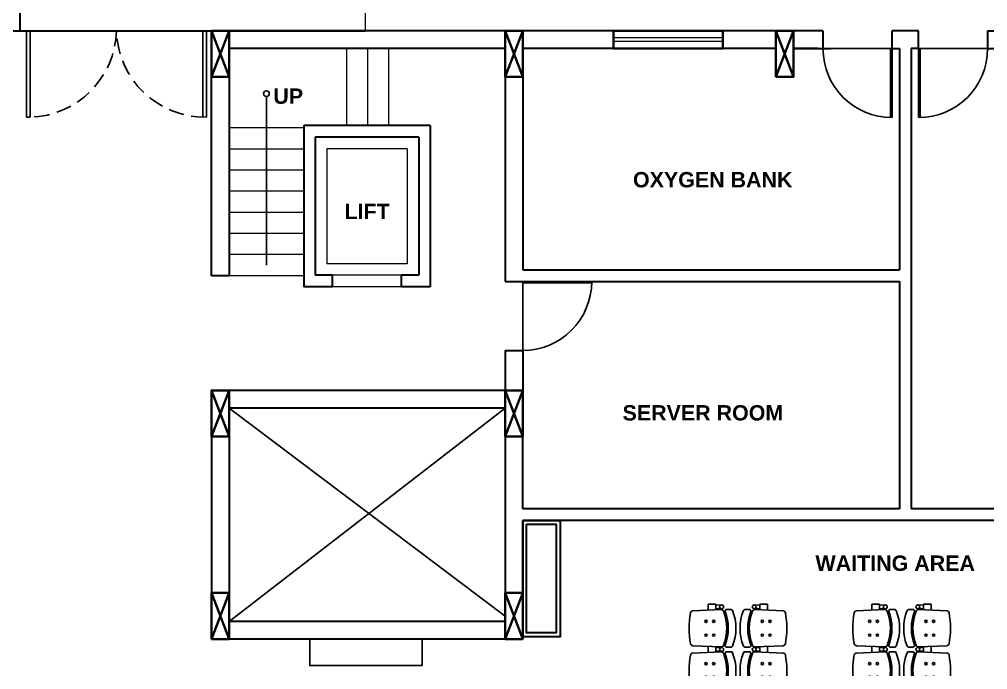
# Model space of a CAD drawing. Header units: inches. Extents: x -17070 to 527, y 504 to 2398.
# Drawn here: x -10709.23 to -10696.61, y 532.12 to 540.6 of the extents above; entities that cross this region are included whole.
import ezdxf

# ---------------------------------------------------------------- set-up
doc = ezdxf.new("R2010")
doc.units = ezdxf.units.IN
doc.linetypes.add('DASHED2', pattern=[0.375, 0.25, -0.125])
for name, color, linetype, lineweight in [('COL', 5, 'Continuous', 40), ('ELE-1', 105, 'Continuous', 40), ('ELE-5', 3, 'Continuous', 9), ('section', 1, 'Continuous', 35), ('WIN', 4, 'Continuous', 20)]:
    doc.layers.add(name, color=color, linetype=linetype, lineweight=lineweight)
doc.layers.add('DOOR', color=5, linetype='Continuous')
doc.layers.add('elevation', color=7, linetype='Continuous')
doc.styles.add('ROMANC', font='arialbd.ttf', dxfattribs={"height": 0.35})

# ---------------------------------------------------------------- blocks, each defined once
blk = doc.blocks.new('S4-PROTO')
for p, q in [((-2.264, 0.159), (-2.27, 0.1)), ((-2.226, 0.159), (-2.22, 0.1)), ((-1.709, 0.159), (-1.715, 0.1)), ((-1.671, 0.159), (-1.665, 0.1)), ((-1.159, 0.155), (-1.165, 0.097)), ((-1.121, 0.155), (-1.115, 0.097)), ((-0.609, 0.159), (-0.615, 0.1)), ((-0.571, 0.159), (-0.565, 0.1)), ((-0.054, 0.159), (-0.06, 0.1)), ((-0.016, 0.159), (-0.01, 0.1)), ((-2.28, 0.1), (-2.206, 0.1)), ((-2.28, 0.1), (-2.28, 0)), ((-2.28, 0), (-2.201, 0)), ((-1.729, 0), (-1.651, 0)), ((-1.724, 0.1), (-1.656, 0.1)), ((-1.174, 0.097), (-1.106, 0.097)), ((-0.629, 0), (-0.551, 0)), ((-0.624, 0.1), (-0.556, 0.1)), ((0, 0), (-0.079, 0)), ((0, 0.1), (-0.074, 0.1)), ((0, 0.1), (0, 0)), ((-1.179, -0.003), (-1.101, -0.003))]:
    blk.add_line(p, q)
for points in [[(-1.72, 0.272), (-1.72, 0.239, -0.522832), (-1.747, 0.221, 0.18), (-2.183, 0.221, -0.522832), (-2.21, 0.239), (-2.21, 0.297, -0.306573), (-2.197, 0.315, -0.192782), (-1.733, 0.315, -0.306573), (-1.72, 0.297), (-1.72, 0.254)], [(-1.17, 0.272), (-1.17, 0.239, -0.522832), (-1.197, 0.221, 0.18), (-1.633, 0.221, -0.522832), (-1.66, 0.239), (-1.66, 0.297, -0.306573), (-1.647, 0.315, -0.192782), (-1.183, 0.315, -0.306573), (-1.17, 0.297), (-1.17, 0.254)], [(-0.62, 0.272), (-0.62, 0.239, -0.522832), (-0.647, 0.221, 0.18), (-1.083, 0.221, -0.522832), (-1.11, 0.239), (-1.11, 0.297, -0.306573), (-1.097, 0.315, -0.192782), (-0.633, 0.315, -0.306573), (-0.62, 0.297), (-0.62, 0.254)], [(-0.07, 0.272), (-0.07, 0.239, -0.522832), (-0.097, 0.221, 0.18), (-0.533, 0.221, -0.522832), (-0.56, 0.239), (-0.56, 0.297, -0.306573), (-0.547, 0.315, -0.192782), (-0.083, 0.315, -0.306573), (-0.07, 0.297), (-0.07, 0.254)]]:
    blk.add_lwpolyline(points, format="xyb")
for points in [[(-2.192, -0.202, 0.346546), (-2.168, -0.231, 0.095695), (-1.762, -0.231, 0.346546), (-1.738, -0.202), (-1.721, 0.167, 0.318973), (-1.74, 0.197, 0.193005), (-2.19, 0.197, 0.318973), (-2.209, 0.167)], [(-1.642, -0.202, 0.346546), (-1.618, -0.231, 0.095695), (-1.212, -0.231, 0.346546), (-1.188, -0.202), (-1.171, 0.167, 0.318973), (-1.19, 0.197, 0.193005), (-1.64, 0.197, 0.318973), (-1.659, 0.167)], [(-1.092, -0.202, 0.346546), (-1.068, -0.231, 0.095695), (-0.662, -0.231, 0.346546), (-0.638, -0.202), (-0.621, 0.167, 0.318973), (-0.64, 0.197, 0.193005), (-1.09, 0.197, 0.318973), (-1.109, 0.167)], [(-0.542, -0.202, 0.346546), (-0.518, -0.231, 0.095695), (-0.112, -0.231, 0.346546), (-0.088, -0.202), (-0.071, 0.167, 0.318973), (-0.09, 0.197, 0.193005), (-0.54, 0.197, 0.318973), (-0.559, 0.167)]]:
    blk.add_lwpolyline(points, format="xyb", close=True)
for centre, radius in [((-2.245, 0.175), 0.025), ((-1.69, 0.175), 0.025), ((-1.14, 0.172), 0.025), ((-0.59, 0.175), 0.025), ((-0.035, 0.175), 0.025), ((-2.055, 0.07), 0.015), ((-1.875, 0.07), 0.015), ((-1.505, 0.07), 0.015), ((-1.325, 0.07), 0.015), ((-0.955, 0.07), 0.015), ((-0.775, 0.07), 0.015), ((-0.405, 0.07), 0.015), ((-0.225, 0.07), 0.015), ((-2.055, -0.03), 0.015), ((-1.875, -0.03), 0.015), ((-1.505, -0.03), 0.015), ((-1.325, -0.03), 0.015), ((-0.955, -0.03), 0.015), ((-0.775, -0.03), 0.015), ((-0.405, -0.03), 0.015), ((-0.225, -0.03), 0.015)]:
    blk.add_circle(centre, radius)
blk = doc.blocks.new('DR 2.4')
at = {"layer": 'DOOR', "ltscale": 0.0005}
for p, q in [((-12583.253, 289.364), (-12583.253, 290.489)), ((-12583.203, 290.489), (-12583.253, 290.489)), ((-12583.203, 290.489), (-12583.203, 289.364)), ((-12580.953, 290.489), (-12580.953, 289.364)), ((-12580.903, 289.364), (-12580.903, 290.489)), ((-12583.278, 289.364), (-12583.253, 289.364)), ((-12583.253, 289.364), (-12583.203, 289.364)), ((-12583.203, 289.364), (-12580.953, 289.364)), ((-12580.903, 289.364), (-12580.953, 289.364)), ((-12580.878, 289.364), (-12580.903, 289.364))]:
    blk.add_line(p, q, dxfattribs=at)
at = {"layer": 'DOOR', "linetype": 'DASHED2', "ltscale": 0.8}
for centre, radius, start, end in [((-12583.238, 289.329), 1.161, 1.7282, 88.2718), ((-12580.919, 289.329), 1.16, 89.2231, 178.2862)]:
    blk.add_arc(centre, radius, start, end, dxfattribs=at)

msp = doc.modelspace()

# ---------------------------------------------------------------- linework, layer by layer
at = {"layer": 'COL', "ltscale": 0.0005}
for p, q in [((-10706.49924, 539.84789), (-10706.72924, 540.44789)), ((-10706.72924, 539.84789), (-10706.49924, 540.44789)), ((-10702.66924, 540.44789), (-10702.89924, 540.44789)), ((-10702.66924, 539.84789), (-10702.89924, 540.44789)), ((-10702.89924, 539.84789), (-10702.66924, 540.44789)), ((-10702.89924, 539.84789), (-10702.89924, 540.44789)), ((-10702.66924, 540.44789), (-10702.74924, 540.44789)), ((-10702.66924, 539.84789), (-10702.66924, 540.44789)), ((-10699.13924, 539.84789), (-10699.36924, 540.44789)), ((-10699.36924, 539.84789), (-10699.13924, 540.44789)), ((-10702.66924, 539.84789), (-10702.89924, 539.84789)), ((-10706.49924, 535.16289), (-10706.72924, 535.76289)), ((-10706.72924, 535.16289), (-10706.49924, 535.76289)), ((-10702.89924, 535.16289), (-10702.89924, 535.76289)), ((-10702.66924, 535.16289), (-10702.89924, 535.76289)), ((-10702.89924, 535.16289), (-10702.66924, 535.76289)), ((-10702.66924, 535.76289), (-10702.89924, 535.76289)), ((-10702.66924, 535.16289), (-10702.66924, 535.76289)), ((-10702.66924, 535.16289), (-10702.89924, 535.16289)), ((-10706.49924, 532.52289), (-10706.72924, 533.12289)), ((-10706.72924, 532.52289), (-10706.49924, 533.12289)), ((-10706.49924, 532.52289), (-10706.72924, 533.12289)), ((-10706.72924, 532.52289), (-10706.49924, 533.12289)), ((-10702.66924, 532.52289), (-10702.89924, 533.12289)), ((-10702.89924, 532.52289), (-10702.66924, 533.12289)), ((-10702.66924, 532.52289), (-10702.89924, 533.12289)), ((-10702.89924, 532.52289), (-10702.66924, 533.12289))]:
    msp.add_line(p, q, dxfattribs=at)
for points in [[(-10706.72924, 539.84789), (-10706.49924, 539.84789), (-10706.49924, 540.44789), (-10706.72924, 540.44789)], [(-10699.36924, 539.84789), (-10699.13924, 539.84789), (-10699.13924, 540.44789), (-10699.36924, 540.44789)], [(-10706.72924, 535.16289), (-10706.49924, 535.16289), (-10706.49924, 535.76289), (-10706.72924, 535.76289)], [(-10706.72924, 532.52289), (-10706.49924, 532.52289), (-10706.49924, 533.12289), (-10706.72924, 533.12289)], [(-10706.72924, 532.52289), (-10706.49924, 532.52289), (-10706.49924, 533.12289), (-10706.72924, 533.12289)], [(-10702.89924, 532.52289), (-10702.66924, 532.52289), (-10702.66924, 533.12289), (-10702.89924, 533.12289)], [(-10702.89924, 532.52289), (-10702.66924, 532.52289), (-10702.66924, 533.12289), (-10702.89924, 533.12289)]]:
    msp.add_lwpolyline(points, close=True, dxfattribs=at)
at = {"layer": 'DOOR', "ltscale": 0.0005}
for p, q in [((-10698.75277, 540.21789), (-10697.85277, 540.21789)), ((-10697.87277, 540.21789), (-10697.87277, 539.31789)), ((-10697.85277, 540.21789), (-10697.85277, 539.31789)), ((-10696.6057, 540.21789), (-10697.5057, 540.21789)), ((-10697.5057, 540.21789), (-10697.5057, 539.31789)), ((-10697.4857, 540.21789), (-10697.4857, 539.31789)), ((-10702.66924, 536.28289), (-10702.66924, 537.18289)), ((-10702.66924, 537.18289), (-10701.76924, 537.18289)), ((-10702.66924, 537.16289), (-10701.76924, 537.16289))]:
    msp.add_line(p, q, dxfattribs=at)
for centre, start, end in [((-10697.85277, 540.21789), 180, 270), ((-10697.5057, 540.21789), 270, 0), ((-10702.66924, 537.18289), 270, 0)]:
    msp.add_arc(centre, 0.9, start, end, dxfattribs=at)
at = {"layer": 'ELE-1', "ltscale": 0.0005}
for p, q in [((-10700.05696, 540.44789), (-10701.48696, 540.44789)), ((-10701.48696, 540.44789), (-10701.48696, 540.21789)), ((-10700.05696, 540.44789), (-10700.05696, 540.21789)), ((-10700.05696, 540.21789), (-10701.48696, 540.21789)), ((-10702.89924, 539.8164), (-10702.89924, 539.8164))]:
    msp.add_line(p, q, dxfattribs=at)
at = {"layer": 'ELE-5', "ltscale": 0.0005}
for p, q in [((-10704.72424, 541.34789), (-10704.72424, 540.44789)), ((-10704.96338, 539.21289), (-10704.96338, 540.21789)), ((-10704.68838, 539.21289), (-10704.68838, 540.21789)), ((-10704.41338, 539.21289), (-10704.41338, 540.21789)), ((-10705.52424, 539.18289), (-10706.49924, 539.18289)), ((-10705.52424, 538.90789), (-10706.49924, 538.90789)), ((-10705.22424, 538.91289), (-10705.22424, 537.41289)), ((-10704.17424, 538.91289), (-10705.22424, 538.91289)), ((-10704.17424, 538.91289), (-10704.17424, 537.41289)), ((-10705.52424, 538.63289), (-10706.49924, 538.63289)), ((-10705.52424, 538.35789), (-10706.49924, 538.35789)), ((-10705.52424, 538.08289), (-10706.49924, 538.08289)), ((-10705.52424, 537.80789), (-10706.49924, 537.80789)), ((-10705.52424, 537.53289), (-10706.49924, 537.53289)), ((-10704.17424, 537.41289), (-10705.22424, 537.41289)), ((-10705.52424, 537.25789), (-10706.49924, 537.25789)), ((-10704.24924, 537.26289), (-10705.14924, 537.26289)), ((-10704.24924, 537.11289), (-10705.14924, 537.11289))]:
    msp.add_line(p, q, dxfattribs=at)
at = {"layer": 'elevation', "ltscale": 0.0005}
for p, q in [((-10706.01174, 537.39415), (-10706.01174, 539.59287)), ((-10706.49924, 535.53289), (-10702.89924, 532.82289)), ((-10702.89924, 535.53289), (-10706.49924, 532.75289))]:
    msp.add_line(p, q, dxfattribs=at)
msp.add_lwpolyline([(-10705.44688, 532.52289), (-10703.98033, 532.52289), (-10703.98033, 532.17593), (-10705.44688, 532.17593)], close=True, dxfattribs=at)
msp.add_circle((-10706.01174, 539.63004), 0.03717, dxfattribs=at)
at = {"layer": 'section', "ltscale": 0.0005}
for p, q in [((-10709.22488, 540.44789), (-10709.22488, 541.64789)), ((-10714.33424, 540.44789), (-10704.72424, 540.44789)), ((-10706.49924, 540.44789), (-10706.72924, 540.44789)), ((-10706.49924, 540.44789), (-10706.49924, 537.25789)), ((-10702.89924, 540.44789), (-10706.49924, 540.44789)), ((-10699.36924, 540.44789), (-10702.66924, 540.44789)), ((-10698.75277, 540.44789), (-10699.13924, 540.44789)), ((-10698.81424, 540.44789), (-10699.13924, 540.44789)), ((-10698.75277, 540.44789), (-10698.75277, 540.21789)), ((-10697.5057, 540.44789), (-10697.85277, 540.44789)), ((-10697.85277, 540.21789), (-10697.85277, 540.44789)), ((-10697.5057, 540.21789), (-10697.5057, 540.44789)), ((-10696.6057, 540.44789), (-10692.31924, 540.44789)), ((-10696.6057, 540.44789), (-10696.6057, 540.21789)), ((-10706.72924, 537.25789), (-10706.72924, 540.21789)), ((-10702.89924, 540.21789), (-10706.49924, 540.21789)), ((-10699.36924, 540.21789), (-10702.66924, 540.21789)), ((-10698.81424, 540.21789), (-10699.13924, 540.21789)), ((-10699.13924, 540.21789), (-10698.65424, 540.21789)), ((-10697.85277, 540.21789), (-10697.75424, 540.21789)), ((-10697.75424, 540.21789), (-10697.75424, 537.33289)), ((-10697.60424, 540.21789), (-10697.60424, 534.21789)), ((-10697.5057, 540.21789), (-10697.60424, 540.21789)), ((-10696.6057, 540.21789), (-10692.31924, 540.21789)), ((-10702.89924, 539.93289), (-10702.89924, 539.93289)), ((-10702.89924, 539.84789), (-10702.89924, 537.18289)), ((-10702.66924, 539.84789), (-10702.66924, 537.33289)), ((-10702.66924, 539.76789), (-10702.66924, 539.76789)), ((-10705.52424, 539.21289), (-10705.52424, 537.11289)), ((-10703.87424, 539.21289), (-10705.52424, 539.21289)), ((-10703.87424, 539.21289), (-10703.87424, 537.11289)), ((-10702.89924, 539.18289), (-10702.89924, 539.18289)), ((-10705.37424, 539.06289), (-10705.37424, 537.26289)), ((-10704.02424, 539.06289), (-10705.37424, 539.06289)), ((-10704.02424, 539.06289), (-10704.02424, 537.26289)), ((-10702.66924, 537.33289), (-10697.75424, 537.33289)), ((-10706.49924, 537.25789), (-10706.72924, 537.25789)), ((-10705.14924, 537.26289), (-10705.37424, 537.26289)), ((-10705.14924, 537.11289), (-10705.14924, 537.26289)), ((-10704.02424, 537.26289), (-10704.24924, 537.26289)), ((-10704.24924, 537.11289), (-10704.24924, 537.26289)), ((-10702.89924, 537.18289), (-10697.75424, 537.18289)), ((-10697.75424, 537.18289), (-10697.75424, 534.21789)), ((-10705.14924, 537.11289), (-10705.52424, 537.11289)), ((-10705.14924, 537.11289), (-10705.52424, 537.11289)), ((-10703.87424, 537.11289), (-10704.24924, 537.11289)), ((-10702.89924, 536.28289), (-10702.89924, 535.76289)), ((-10702.89924, 536.28289), (-10702.66924, 536.28289)), ((-10702.66924, 536.28289), (-10702.66924, 535.76289)), ((-10702.89924, 535.76289), (-10706.49924, 535.76289)), ((-10702.89924, 535.53289), (-10706.49924, 535.53289)), ((-10706.72924, 535.16289), (-10706.72924, 533.12289)), ((-10706.49924, 535.16289), (-10706.49924, 533.12289)), ((-10702.89924, 535.16289), (-10702.89924, 533.12289)), ((-10702.66924, 534.21789), (-10702.66924, 535.16289)), ((-10697.75424, 534.21789), (-10702.66924, 534.21789)), ((-10692.31924, 534.21789), (-10697.60424, 534.21789)), ((-10702.66924, 534.06789), (-10702.66924, 533.12289)), ((-10692.31924, 534.06789), (-10702.66924, 534.06789)), ((-10706.49924, 532.75289), (-10706.49924, 532.52289)), ((-10702.89924, 532.75289), (-10706.49924, 532.75289)), ((-10702.66924, 532.75289), (-10702.66924, 532.52289)), ((-10702.89924, 532.52289), (-10706.49924, 532.52289)), ((-10702.89924, 532.52289), (-10702.66924, 532.52289)), ((-10702.66924, 532.52289), (-10702.89924, 532.52289)), ((-10702.66924, 532.52289), (-10702.89924, 532.52289))]:
    msp.add_line(p, q, dxfattribs=at)
for points in [[(-10702.66924, 534.06789), (-10702.18175, 534.06789), (-10702.18175, 532.55252), (-10702.66924, 532.55252)], [(-10702.61924, 534.01789), (-10702.23175, 534.01789), (-10702.23175, 532.60252), (-10702.61924, 532.60252)]]:
    msp.add_lwpolyline(points, close=True, dxfattribs=at)
at = {"layer": 'WIN', "ltscale": 0.0005}
for p, q in [((-10700.05696, 540.35789), (-10701.48696, 540.35789)), ((-10700.05696, 540.30789), (-10701.48696, 540.30789))]:
    msp.add_line(p, q, dxfattribs=at)

# ---------------------------------------------------------------- block references
at = {"xscale": -1, "rotation": 270}
for p in [(-10700.24839, 532.97828), (-10698.11403, 532.97828)]:
    msp.add_blockref('S4-PROTO', p, dxfattribs=at)
at = {"rotation": 90}
for p in [(-10699.47485, 532.97828), (-10697.34049, 532.97828)]:
    msp.add_blockref('S4-PROTO', p, dxfattribs=at)
at = {"layer": 'DOOR', "xscale": -1, "rotation": 180}
msp.add_blockref('DR 2.4', (1874.11082, 829.81193), dxfattribs=at)

# ---------------------------------------------------------------- texts
at = {"color": 0, "ltscale": 0.0005, "char_height": 0.2, "style": 'ROMANC'}
for s, insert, width, attachment_point in [('UP', (-10705.92102, 539.49481), 0.3545258, 7), ('LIFT', (-10704.99333, 538.196), 0.5550718, 1)]:
    msp.add_mtext(s, dxfattribs=dict(at, insert=insert, width=width, attachment_point=attachment_point))
at = {"layer": 'elevation', "ltscale": 0.0005, "char_height": 0.2, "width": 335.6252416, "attachment_point": 1, "style": 'ROMANC'}
for s, insert in [('OXYGEN BANK', (-10701.2309, 538.60899)), ('{\\fArial|b1|i0|c161|p34;SERVER} ROOM{\\fArial|b1|i0|c161|p34; }', (-10701.36676, 535.57082)), ('WAITING {\\fArial|b1|i0|c161|p34;AREA}', (-10698.85087, 533.61158))]:
    msp.add_mtext(s, dxfattribs=dict(at, insert=insert))

doc.saveas('drawing.dxf')
